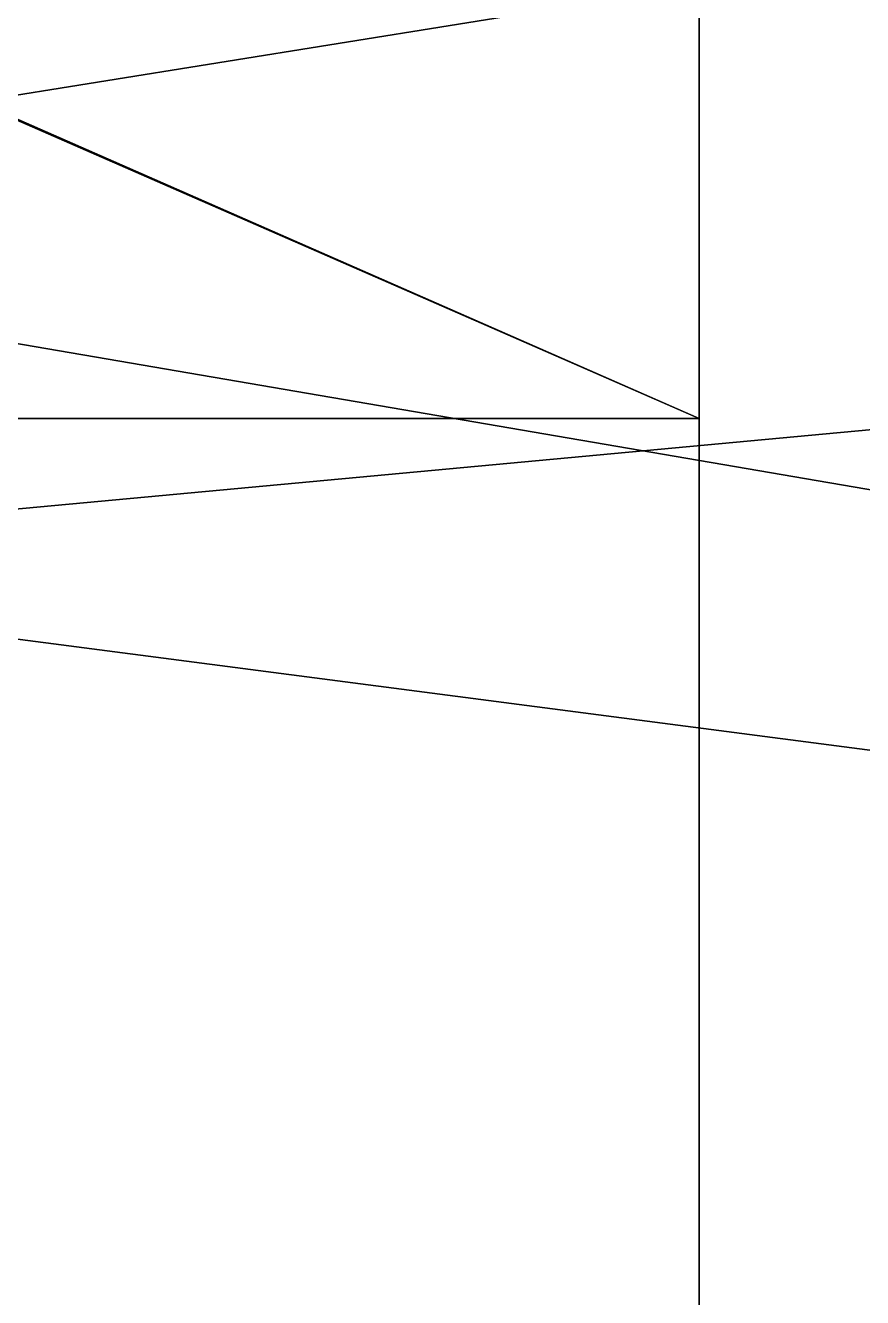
# Model space of a CAD drawing. Extents: x -30 to 83, y -53 to 60.
# Drawn here: x 25.34 to 31.13, y -13.08 to -4.28 of the extents above; entities that cross this region are included whole.
import ezdxf

# ---------------------------------------------------------------- set-up
doc = ezdxf.new("R2010")
doc.units = 0
doc.header["$MEASUREMENT"] = 0

msp = doc.modelspace()

# ---------------------------------------------------------------- linework, layer by layer
for points in [[(63.169998, -40), (-9.17, -40), (63.169998, 60)], [(-9.17, 60), (63.169998, 60), (-9.17, -40)], [(-7.187, 58, 2), (-7.187, -40, 2), (61.187, -40, 2)], [(61.187, 58, 2), (-7.187, 58, 2), (61.187, -40, 2)], [(-30, -1, 38), (30, -1, 38), (-30, -17, 38)], [(30, -17, 38), (-30, -17, 38), (30, -1, 38)], [(30, -17, 38), (30, -1, 38), (30, -2.998, 39.998001)], [(-30, -2.998, 52.002998), (30, -2.998, 52.002998), (-4.003, -6.998, 52.002998)], [(30, -2.998, 39.998001), (-30, -2.998, 39.998001), (-30, -15.003, 39.998001)], [(-30, -15.003, 39.998001), (30, -15.003, 39.998001), (30, -2.998, 39.998001)], [(30, -6.998, 52.002998), (-4.003, -6.998, 52.002998), (30, -2.998, 52.002998)], [(75, -3, 52), (5, -3, 52), (21.252998, -7.997999, 52)], [(5, -15, 40), (5, -3, 40), (75, -15, 40)], [(75, -3, 40), (75, -15, 40), (5, -3, 40)], [(75, -3, 52), (21.252998, -7.997999, 52), (75, -15, 52)], [(30, -2.998, 39.998001), (30, -15.003, 39.998001), (30, -17, 38)], [(30, -6.998, 52.002998), (30, -2.998, 52.002998), (30, -4, 54)], [(25.008974, -4, 54), (25.007715, -4.804, 54), (30, -4, 54)], [(30, -4, 54), (25.007715, -4.804, 54), (30, -6.998, 54)], [(30, -6.998, 54), (30, -6.998, 52.002998), (30, -4, 54)], [(25.002001, -4.81112, 54), (8.699983, -6.998, 54), (30, -6.998, 54)], [(25.002001, -4.81112, 54), (30, -6.998, 54), (25.004959, -4.806849, 54)], [(25.004959, -4.806849, 54), (30, -6.998, 54), (25.007715, -4.804, 54)], [(30, -6.998, 52.002998), (8.682707, -6.998, 53.999458), (-4.003, -6.998, 52.002998)], [(8.682707, -6.998, 53.999458), (30, -6.998, 52.002998), (8.699983, -6.998, 54)], [(30, -6.998, 52.002998), (30, -6.998, 54), (8.699983, -6.998, 54)], [(21.252998, -13.003, 52), (75, -15, 52), (21.252998, -7.997999, 52)], [(5, -15, 52), (75, -15, 52), (21.252998, -13.003, 52)]]:
    msp.add_3dface(points)

doc.saveas('drawing.dxf')
